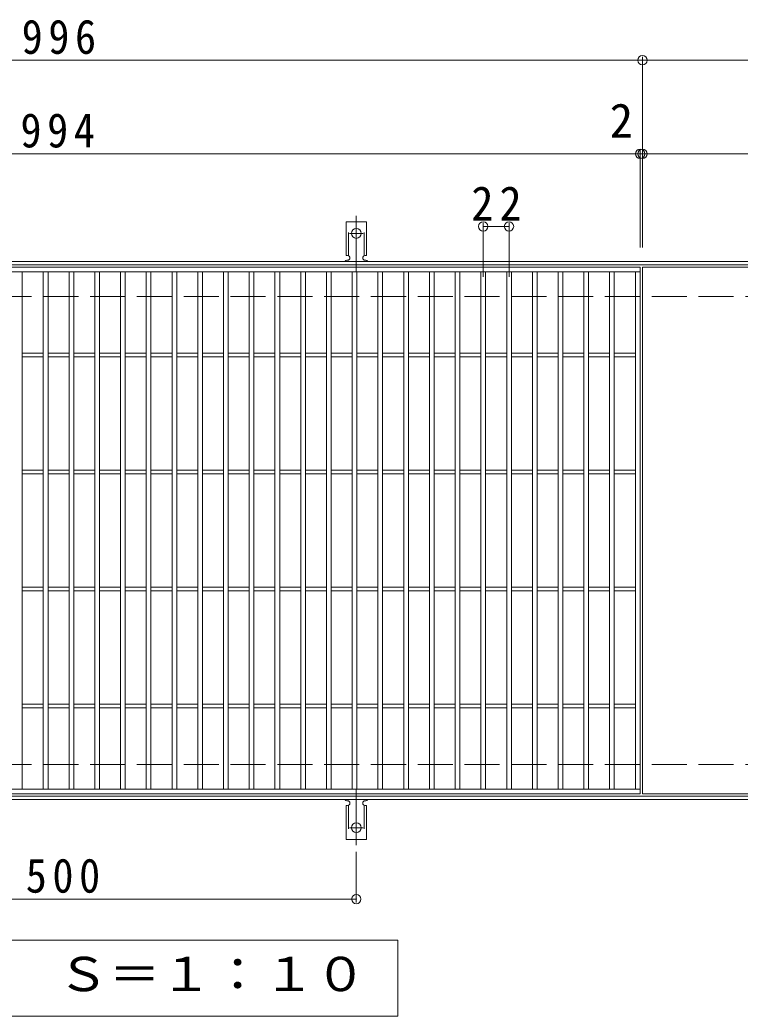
# Model space of a CAD drawing. Units: millimetres, scale not verified. Extents: x -1530 to 1666, y -1370 to 1293.
# Drawn here: x -19 to 596, y 441 to 1293 of the extents above; entities that cross this region are included whole.
import ezdxf
from ezdxf.enums import TextEntityAlignment as Align

# ---------------------------------------------------------------- set-up
doc = ezdxf.new("R2010")
doc.units = ezdxf.units.MM
doc.header["$LTSCALE"] = 10
doc.header["$PDMODE"] = 32
doc.header["$PDSIZE"] = 8
for name, pattern in [('CHAIN2', [12, 9, -1, 1, -1]), ('DASHED2', [3, 2, -1]), ('DASHED3', [4, 3, -1])]:
    doc.linetypes.add(name, pattern=pattern)
for name, color, linetype, lineweight in [('C-1', 2, 'Continuous', 9), ('C-2', 3, 'Continuous', 9), ('C-4', 7, 'Continuous', 9), ('C-5', 7, 'Continuous', 9), ('C-A', 3, 'Continuous', 9)]:
    doc.layers.add(name, color=color, linetype=linetype, lineweight=lineweight)
doc.styles.add('ＭＳ ゴシック', font='')
doc.styles.get('ＭＳ ゴシック').set_extended_font_data('MS Gothic')

msp = doc.modelspace()

# ---------------------------------------------------------------- linework, layer by layer
at = {"layer": 'C-1'}
for p, q in [((670.76, 1086.17), (-634.24, 1086.17)), ((670.76, 1083.17), (-634.24, 1083.17)), ((670.76, 629.17), (-634.24, 629.17)), ((670.76, 626.17), (-634.24, 626.17))]:
    msp.add_line(p, q, dxfattribs=at)
at = {"layer": 'C-1', "linetype": 'DASHED3'}
for p, q in [((670.76, 1056.17), (-634.24, 1056.17)), ((670.76, 656.17), (-634.24, 656.17))]:
    msp.add_line(p, q, dxfattribs=at)
at = {"layer": 'C-2'}
for p, q in [((-483.24, 1077.17), (510.76, 1077.17)), ((-17.24, 635.17), (-17.24, 1077.17)), ((0.76, 635.17), (0.76, 1077.17)), ((4.76, 635.17), (4.76, 1077.17)), ((22.76, 635.17), (22.76, 1077.17)), ((26.76, 635.17), (26.76, 1077.17)), ((44.76, 635.17), (44.76, 1077.17)), ((48.76, 635.17), (48.76, 1077.17)), ((66.76, 635.17), (66.76, 1077.17)), ((70.76, 635.17), (70.76, 1077.17)), ((88.76, 635.17), (88.76, 1077.17)), ((92.76, 635.17), (92.76, 1077.17)), ((110.76, 635.17), (110.76, 1077.17)), ((114.76, 635.17), (114.76, 1077.17)), ((132.76, 635.17), (132.76, 1077.17)), ((136.76, 635.17), (136.76, 1077.17)), ((154.76, 635.17), (154.76, 1077.17)), ((158.76, 635.17), (158.76, 1077.17)), ((176.76, 635.17), (176.76, 1077.17)), ((180.76, 635.17), (180.76, 1077.17)), ((198.76, 635.17), (198.76, 1077.17)), ((202.76, 635.17), (202.76, 1077.17)), ((220.76, 635.17), (220.76, 1077.17)), ((224.76, 635.17), (224.76, 1077.17)), ((242.76, 635.17), (242.76, 1077.17)), ((246.76, 635.17), (246.76, 1077.17)), ((264.76, 635.17), (264.76, 1077.17)), ((268.76, 635.17), (268.76, 1077.17)), ((286.76, 635.17), (286.76, 1077.17)), ((290.76, 635.17), (290.76, 1077.17)), ((308.76, 635.17), (308.76, 1077.17)), ((312.76, 635.17), (312.76, 1077.17)), ((330.76, 635.17), (330.76, 1077.17)), ((334.76, 635.17), (334.76, 1077.17)), ((352.76, 635.17), (352.76, 1077.17)), ((356.76, 635.17), (356.76, 1077.17)), ((374.76, 635.17), (374.76, 1077.17)), ((378.76, 635.17), (378.76, 1077.17)), ((396.76, 635.17), (396.76, 1077.17)), ((400.76, 635.17), (400.76, 1077.17)), ((418.76, 635.17), (418.76, 1077.17)), ((422.76, 635.17), (422.76, 1077.17)), ((440.76, 635.17), (440.76, 1077.17)), ((444.76, 635.17), (444.76, 1077.17)), ((462.76, 635.17), (462.76, 1077.17)), ((466.76, 635.17), (466.76, 1077.17)), ((484.76, 635.17), (484.76, 1077.17)), ((488.76, 635.17), (488.76, 1077.17)), ((506.76, 635.17), (506.76, 1077.17)), ((510.76, 1081.17), (510.76, 631.17)), ((512.76, 1081.17), (512.76, 631.17)), ((670.76, 1081.17), (512.76, 1081.17)), ((-17.24, 1007.67), (0.76, 1007.67)), ((4.76, 1007.67), (22.76, 1007.67)), ((26.76, 1007.67), (44.76, 1007.67)), ((48.76, 1007.67), (66.76, 1007.67)), ((70.76, 1007.67), (88.76, 1007.67)), ((92.76, 1007.67), (110.76, 1007.67)), ((114.76, 1007.67), (132.76, 1007.67)), ((136.76, 1007.67), (154.76, 1007.67)), ((158.76, 1007.67), (176.76, 1007.67)), ((180.76, 1007.67), (198.76, 1007.67)), ((202.76, 1007.67), (220.76, 1007.67)), ((224.76, 1007.67), (242.76, 1007.67)), ((246.76, 1007.67), (264.76, 1007.67)), ((268.76, 1007.67), (286.76, 1007.67)), ((290.76, 1007.67), (308.76, 1007.67)), ((312.76, 1007.67), (330.76, 1007.67)), ((334.76, 1007.67), (352.76, 1007.67)), ((356.76, 1007.67), (374.76, 1007.67)), ((378.76, 1007.67), (396.76, 1007.67)), ((400.76, 1007.67), (418.76, 1007.67)), ((422.76, 1007.67), (440.76, 1007.67)), ((444.76, 1007.67), (462.76, 1007.67)), ((466.76, 1007.67), (484.76, 1007.67)), ((488.76, 1007.67), (506.76, 1007.67)), ((-17.24, 1004.67), (0.76, 1004.67)), ((4.76, 1004.67), (22.76, 1004.67)), ((26.76, 1004.67), (44.76, 1004.67)), ((48.76, 1004.67), (66.76, 1004.67)), ((70.76, 1004.67), (88.76, 1004.67)), ((92.76, 1004.67), (110.76, 1004.67)), ((114.76, 1004.67), (132.76, 1004.67)), ((136.76, 1004.67), (154.76, 1004.67)), ((158.76, 1004.67), (176.76, 1004.67)), ((180.76, 1004.67), (198.76, 1004.67)), ((202.76, 1004.67), (220.76, 1004.67)), ((224.76, 1004.67), (242.76, 1004.67)), ((246.76, 1004.67), (264.76, 1004.67)), ((268.76, 1004.67), (286.76, 1004.67)), ((290.76, 1004.67), (308.76, 1004.67)), ((312.76, 1004.67), (330.76, 1004.67)), ((334.76, 1004.67), (352.76, 1004.67)), ((356.76, 1004.67), (374.76, 1004.67)), ((378.76, 1004.67), (396.76, 1004.67)), ((400.76, 1004.67), (418.76, 1004.67)), ((422.76, 1004.67), (440.76, 1004.67)), ((444.76, 1004.67), (462.76, 1004.67)), ((466.76, 1004.67), (484.76, 1004.67)), ((488.76, 1004.67), (506.76, 1004.67)), ((-17.24, 907.67), (0.76, 907.67)), ((-17.24, 904.67), (0.76, 904.67)), ((4.76, 907.67), (22.76, 907.67)), ((4.76, 904.67), (22.76, 904.67)), ((26.76, 907.67), (44.76, 907.67)), ((26.76, 904.67), (44.76, 904.67)), ((48.76, 907.67), (66.76, 907.67)), ((48.76, 904.67), (66.76, 904.67)), ((70.76, 907.67), (88.76, 907.67)), ((70.76, 904.67), (88.76, 904.67)), ((92.76, 907.67), (110.76, 907.67)), ((92.76, 904.67), (110.76, 904.67)), ((114.76, 907.67), (132.76, 907.67)), ((114.76, 904.67), (132.76, 904.67)), ((136.76, 907.67), (154.76, 907.67)), ((136.76, 904.67), (154.76, 904.67)), ((158.76, 907.67), (176.76, 907.67)), ((158.76, 904.67), (176.76, 904.67)), ((180.76, 907.67), (198.76, 907.67)), ((180.76, 904.67), (198.76, 904.67)), ((202.76, 907.67), (220.76, 907.67)), ((202.76, 904.67), (220.76, 904.67)), ((224.76, 907.67), (242.76, 907.67)), ((224.76, 904.67), (242.76, 904.67)), ((246.76, 907.67), (264.76, 907.67)), ((246.76, 904.67), (264.76, 904.67)), ((268.76, 907.67), (286.76, 907.67)), ((268.76, 904.67), (286.76, 904.67)), ((290.76, 907.67), (308.76, 907.67)), ((290.76, 904.67), (308.76, 904.67)), ((312.76, 907.67), (330.76, 907.67)), ((312.76, 904.67), (330.76, 904.67)), ((334.76, 907.67), (352.76, 907.67)), ((334.76, 904.67), (352.76, 904.67)), ((356.76, 907.67), (374.76, 907.67)), ((356.76, 904.67), (374.76, 904.67)), ((378.76, 907.67), (396.76, 907.67)), ((378.76, 904.67), (396.76, 904.67)), ((400.76, 907.67), (418.76, 907.67)), ((400.76, 904.67), (418.76, 904.67)), ((422.76, 907.67), (440.76, 907.67)), ((422.76, 904.67), (440.76, 904.67)), ((444.76, 907.67), (462.76, 907.67)), ((444.76, 904.67), (462.76, 904.67)), ((466.76, 907.67), (484.76, 907.67)), ((466.76, 904.67), (484.76, 904.67)), ((488.76, 907.67), (506.76, 907.67)), ((488.76, 904.67), (506.76, 904.67)), ((-17.24, 807.67), (0.76, 807.67)), ((-17.24, 804.67), (0.76, 804.67)), ((4.76, 807.67), (22.76, 807.67)), ((4.76, 804.67), (22.76, 804.67)), ((26.76, 807.67), (44.76, 807.67)), ((26.76, 804.67), (44.76, 804.67)), ((48.76, 807.67), (66.76, 807.67)), ((48.76, 804.67), (66.76, 804.67)), ((70.76, 807.67), (88.76, 807.67)), ((70.76, 804.67), (88.76, 804.67)), ((92.76, 807.67), (110.76, 807.67)), ((92.76, 804.67), (110.76, 804.67)), ((114.76, 807.67), (132.76, 807.67)), ((114.76, 804.67), (132.76, 804.67)), ((136.76, 807.67), (154.76, 807.67)), ((136.76, 804.67), (154.76, 804.67)), ((158.76, 807.67), (176.76, 807.67)), ((158.76, 804.67), (176.76, 804.67)), ((180.76, 807.67), (198.76, 807.67)), ((180.76, 804.67), (198.76, 804.67)), ((202.76, 807.67), (220.76, 807.67)), ((202.76, 804.67), (220.76, 804.67)), ((224.76, 807.67), (242.76, 807.67)), ((224.76, 804.67), (242.76, 804.67)), ((246.76, 807.67), (264.76, 807.67)), ((246.76, 804.67), (264.76, 804.67)), ((268.76, 807.67), (286.76, 807.67)), ((268.76, 804.67), (286.76, 804.67)), ((290.76, 807.67), (308.76, 807.67)), ((290.76, 804.67), (308.76, 804.67)), ((312.76, 807.67), (330.76, 807.67)), ((312.76, 804.67), (330.76, 804.67)), ((334.76, 807.67), (352.76, 807.67)), ((334.76, 804.67), (352.76, 804.67)), ((356.76, 807.67), (374.76, 807.67)), ((356.76, 804.67), (374.76, 804.67)), ((378.76, 807.67), (396.76, 807.67)), ((378.76, 804.67), (396.76, 804.67)), ((400.76, 807.67), (418.76, 807.67)), ((400.76, 804.67), (418.76, 804.67)), ((422.76, 807.67), (440.76, 807.67)), ((422.76, 804.67), (440.76, 804.67)), ((444.76, 807.67), (462.76, 807.67)), ((444.76, 804.67), (462.76, 804.67)), ((466.76, 807.67), (484.76, 807.67)), ((466.76, 804.67), (484.76, 804.67)), ((488.76, 807.67), (506.76, 807.67)), ((488.76, 804.67), (506.76, 804.67)), ((-17.24, 707.67), (0.76, 707.67)), ((4.76, 707.67), (22.76, 707.67)), ((26.76, 707.67), (44.76, 707.67)), ((48.76, 707.67), (66.76, 707.67)), ((70.76, 707.67), (88.76, 707.67)), ((92.76, 707.67), (110.76, 707.67)), ((114.76, 707.67), (132.76, 707.67)), ((136.76, 707.67), (154.76, 707.67)), ((158.76, 707.67), (176.76, 707.67)), ((180.76, 707.67), (198.76, 707.67)), ((202.76, 707.67), (220.76, 707.67)), ((224.76, 707.67), (242.76, 707.67)), ((246.76, 707.67), (264.76, 707.67)), ((268.76, 707.67), (286.76, 707.67)), ((290.76, 707.67), (308.76, 707.67)), ((312.76, 707.67), (330.76, 707.67)), ((334.76, 707.67), (352.76, 707.67)), ((356.76, 707.67), (374.76, 707.67)), ((378.76, 707.67), (396.76, 707.67)), ((400.76, 707.67), (418.76, 707.67)), ((422.76, 707.67), (440.76, 707.67)), ((444.76, 707.67), (462.76, 707.67)), ((466.76, 707.67), (484.76, 707.67)), ((488.76, 707.67), (506.76, 707.67)), ((-17.24, 704.67), (0.76, 704.67)), ((4.76, 704.67), (22.76, 704.67)), ((26.76, 704.67), (44.76, 704.67)), ((48.76, 704.67), (66.76, 704.67)), ((70.76, 704.67), (88.76, 704.67)), ((92.76, 704.67), (110.76, 704.67)), ((114.76, 704.67), (132.76, 704.67)), ((136.76, 704.67), (154.76, 704.67)), ((158.76, 704.67), (176.76, 704.67)), ((180.76, 704.67), (198.76, 704.67)), ((202.76, 704.67), (220.76, 704.67)), ((224.76, 704.67), (242.76, 704.67)), ((246.76, 704.67), (264.76, 704.67)), ((268.76, 704.67), (286.76, 704.67)), ((290.76, 704.67), (308.76, 704.67)), ((312.76, 704.67), (330.76, 704.67)), ((334.76, 704.67), (352.76, 704.67)), ((356.76, 704.67), (374.76, 704.67)), ((378.76, 704.67), (396.76, 704.67)), ((400.76, 704.67), (418.76, 704.67)), ((422.76, 704.67), (440.76, 704.67)), ((444.76, 704.67), (462.76, 704.67)), ((466.76, 704.67), (484.76, 704.67)), ((488.76, 704.67), (506.76, 704.67)), ((510.76, 635.17), (-483.24, 635.17)), ((510.76, 631.17), (-483.24, 631.17)), ((670.76, 631.17), (512.76, 631.17))]:
    msp.add_line(p, q, dxfattribs=at)
msp.add_lwpolyline([(-483.24, 631.17), (-483.24, 1081.17), (510.76, 1081.17)], dxfattribs=at)
at = {"layer": 'C-4'}
for p, q in [((512.76, 1098.17), (512.76, 1261.17)), ((-634.24, 1258.17), (670.76, 1258.17)), ((-634.24, 1178.17), (670.76, 1178.17)), ((510.76, 1098.17), (510.76, 1181.17)), ((376.76, 1073.17), (376.76, 1119.17)), ((376.76, 1116.17), (398.76, 1116.17)), ((398.76, 1073.17), (398.76, 1119.17)), ((268.26, 581.45), (268.26, 538.17)), ((-231.74, 541.17), (268.26, 541.17))]:
    msp.add_line(p, q, dxfattribs=at)
for p in [(512.76, 1258.17), (510.76, 1178.17), (512.76, 1178.17), (376.76, 1116.17), (398.76, 1116.17), (268.26, 541.17)]:
    msp.add_point(p, dxfattribs=at)
at = {"layer": 'C-5'}
msp.add_lwpolyline([(-271.24, 441.17), (-271.24, 506.17), (303.76, 506.17), (303.76, 441.17)], close=True, dxfattribs=at)
at = {"layer": 'C-A', "color": 7, "linetype": 'CHAIN2'}
for p, q in [((268.26, 1077.7), (268.26, 1125.1)), ((262.48, 1110.17), (274.03, 1110.17)), ((268.26, 634.63), (268.26, 587.23)), ((262.48, 602.17), (274.03, 602.17))]:
    msp.add_line(p, q, dxfattribs=at)
at = {"layer": 'C-A'}
for p, q in [((259.51, 1091.17), (259.51, 1120.17)), ((277.01, 1120.17), (259.51, 1120.17)), ((277.01, 1091.17), (277.01, 1120.17)), ((259.51, 1091.17), (260.76, 1091.17)), ((277.01, 1091.17), (275.76, 1091.17)), ((260.26, 1087.17), (260.76, 1087.17)), ((275.75, 1087.17), (276.27, 1087.17)), ((260.26, 625.17), (260.76, 625.17)), ((275.75, 625.17), (276.27, 625.17)), ((259.51, 621.17), (260.76, 621.17)), ((259.51, 621.17), (259.51, 592.17)), ((277.01, 621.17), (275.76, 621.17)), ((277.01, 621.17), (277.01, 592.17)), ((277.01, 592.17), (259.51, 592.17))]:
    msp.add_line(p, q, dxfattribs=at)
at = {"layer": 'C-A', "linetype": 'DASHED2'}
for p, q in [((261.51, 1091.02), (261.51, 1120.17)), ((275.01, 1091.02), (275.01, 1120.17)), ((261.51, 621.31), (261.51, 592.17)), ((275.01, 621.31), (275.01, 592.17))]:
    msp.add_line(p, q, dxfattribs=at)
at = {"layer": 'C-A'}
for centre in [(268.26, 1110.17), (268.26, 602.17)]:
    msp.add_circle(centre, 4.25, dxfattribs=at)
for centre, start, end in [((260.76, 1089.17), 270, 90), ((275.76, 1089.17), 90, 269.8667), ((260.26, 1085.17), 90.27596, 150.00047), ((276.26, 1085.17), 29.99927, 89.75836), ((260.26, 627.17), 209.99951, 269.72403), ((260.76, 623.17), 270, 90), ((275.76, 623.17), 90.13329, 270), ((276.26, 627.17), 270.24162, 330.00072)]:
    msp.add_arc(centre, 2, start, end, dxfattribs=at)

# ---------------------------------------------------------------- texts
at = {"layer": 'C-4', "color": 2, "style": 'ＭＳ ゴシック'}
msp.add_text('2', height=29.33, dxfattribs=at).set_placement((484.8, 1183.17), align=Align.BOTTOM_LEFT)
at = {"layer": 'C-4', "color": 2, "char_height": 29.33, "attachment_point": 7, "style": 'ＭＳ ゴシック'}
for s, insert in [('\\T1.27;\\W0.9;996', (-17.74, 1263.17)), ('\\T1.27;\\W0.9;994', (-18.74, 1183.17)), ('\\T1.27;\\W0.95;22', (366.51, 1121.17)), ('\\T1.27;\\W0.9;500', (-14.24, 546.17))]:
    msp.add_mtext(s, dxfattribs=dict(at, insert=insert))
at = {"layer": 'C-5', "color": 2, "style": 'ＭＳ ゴシック', "width": 1.1}
msp.add_text('平面詳細図\u3000Ｓ＝１：１０', height=29.33, dxfattribs=at).set_placement((-251.24, 453.67), align=Align.BOTTOM_LEFT)

doc.saveas('drawing.dxf')
